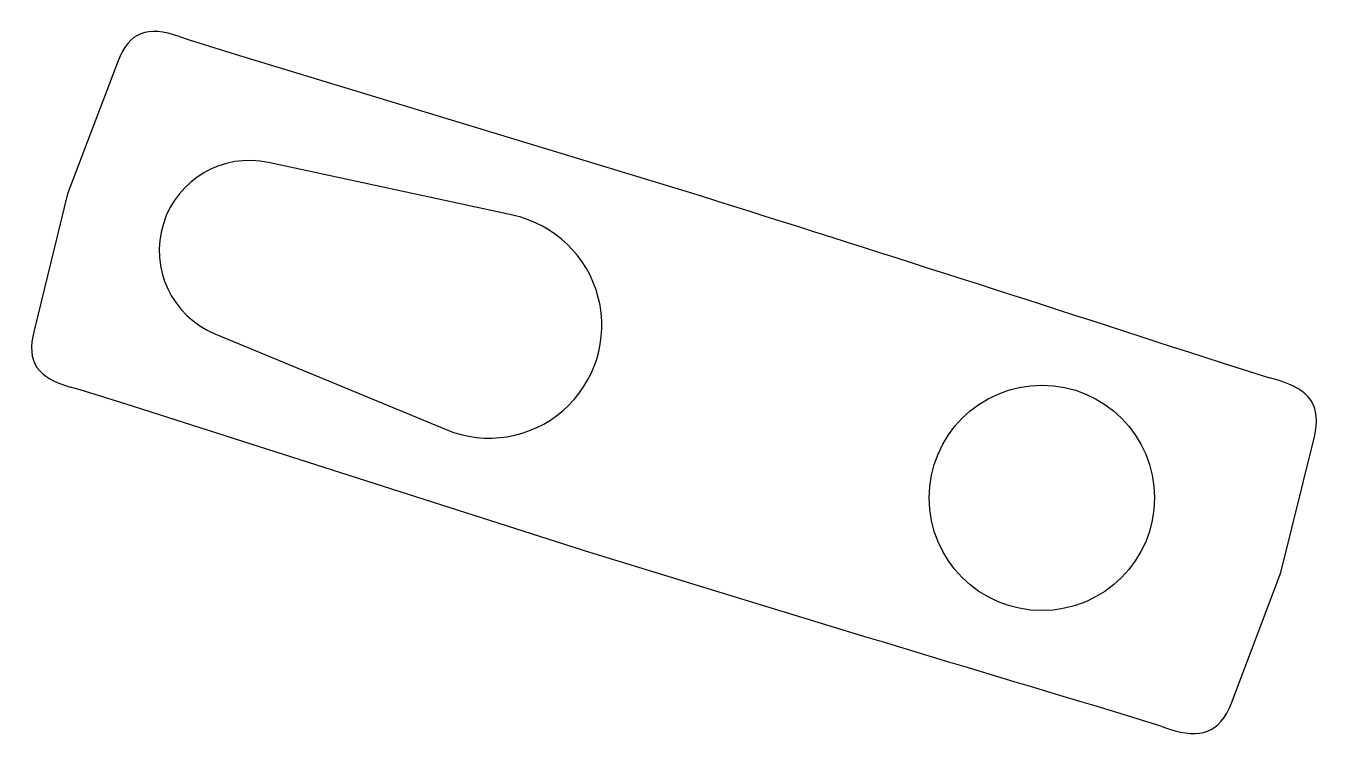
# Model space of a CAD drawing. Header units: millimetres. Extents: x -26.4 to 31.2, y -16.5 to 15.1.
import ezdxf

# ---------------------------------------------------------------- set-up
doc = ezdxf.new("R2010")
doc.units = ezdxf.units.MM

msp = doc.modelspace()

# ---------------------------------------------------------------- linework, layer by layer
at = {"color": 7, "linetype": 'Continuous', "lineweight": 25}
for p, q in [((-19.544, 14.627), (-19.107, 14.484)), ((-19.107, 14.484), (-17.068, 13.847)), ((-17.068, 13.847), (3.614, 7.555)), ((-22.294, 13.472), (-24.507, 7.642)), ((-4.741, 6.695), (-15.596, 9.037)), ((-24.507, 7.642), (-26, 1.588)), ((-17.968, 1.43), (-7.706, -2.813)), ((26.695, 0.16), (28.848, -0.512)), ((29.228, -0.624), (28.848, -0.512)), ((-23.953, -1.056), (-24.394, -0.926)), ((-21.913, -1.691), (-23.953, -1.056)), ((-1.321, -8.27), (-21.913, -1.691)), ((29.35, -9.153), (30.834, -3.137)), ((27.152, -14.945), (29.35, -9.153)), ((24.025, -15.977), (21.872, -15.305)), ((24.025, -15.977), (24.402, -16.1))]:
    msp.add_line(p, q, dxfattribs=at)
msp.add_circle((18.739, -5.844), 5, dxfattribs=at)
for centre, radius, start, end in [((-16.44, 5.127), 4, 77.82593, 247.53483), ((-5.795, 1.807), 5, 247.53483, 77.82593)]:
    msp.add_arc(centre, radius, start, end, dxfattribs=at)
for points in [[(-19.544, 14.627), (-20.969, 15.096), (-21.76, 14.879), (-22.294, 13.472)], [(3.614, 7.555), (11.285, 5.139), (18.979, 2.674), (26.695, 0.16)], [(-26, 1.588), (-26.359, 0.131), (-25.837, -0.5), (-24.394, -0.926)], [(30.834, -3.137), (31.176, -1.753), (30.595, -1.026), (29.228, -0.624)], [(21.872, -15.305), (14.11, -12.992), (6.379, -10.647), (-1.321, -8.27)], [(24.402, -16.1), (25.751, -16.544), (26.645, -16.282), (27.152, -14.945)]]:
    msp.add_open_spline(points, degree=3, dxfattribs=at)

doc.saveas('drawing.dxf')
